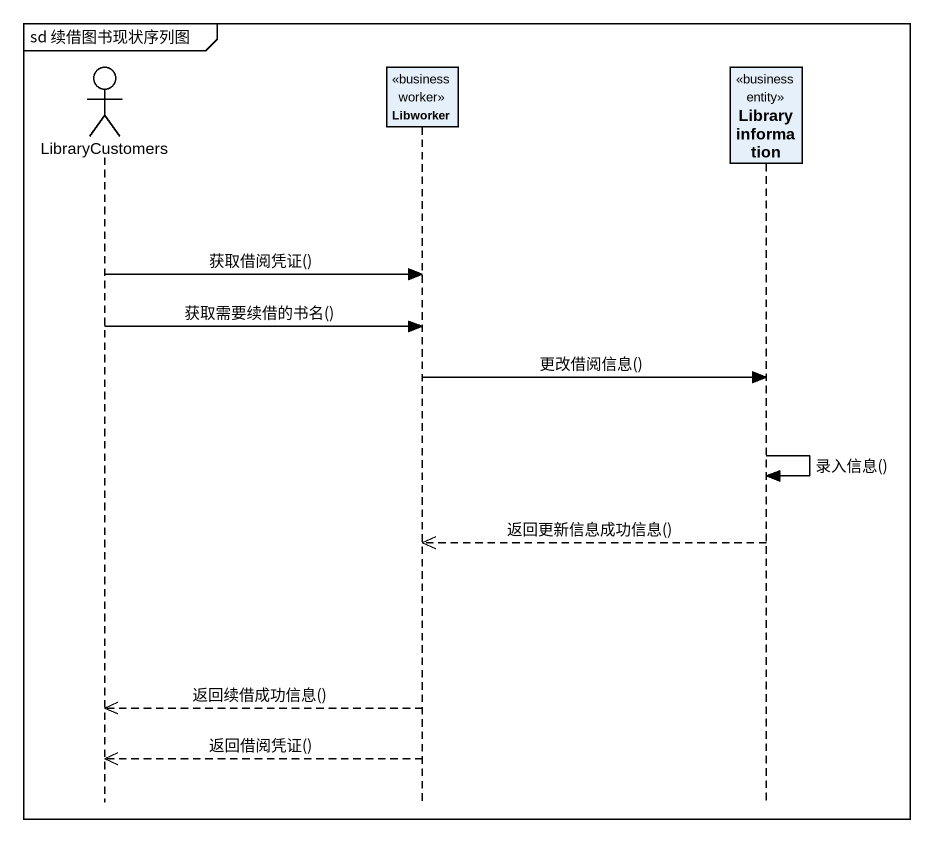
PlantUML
@startuml
mainframe sd 续借图书现状序列图
hide footbox
actor LibraryCustomers
participant Libworker <<business worker>>
participant "Library information" as Library_information <<business entity>>

LibraryCustomers -> Libworker : 获取借阅凭证()
LibraryCustomers -> Libworker : 获取需要续借的书名()
Libworker -> Library_information : 更改借阅信息()
Library_information -> Library_information : 录入信息()
Library_information -->> Libworker : 返回更新信息成功信息()
Libworker -->> LibraryCustomers : 返回续借成功信息()
Libworker -->> LibraryCustomers : 返回借阅凭证()
@enduml
